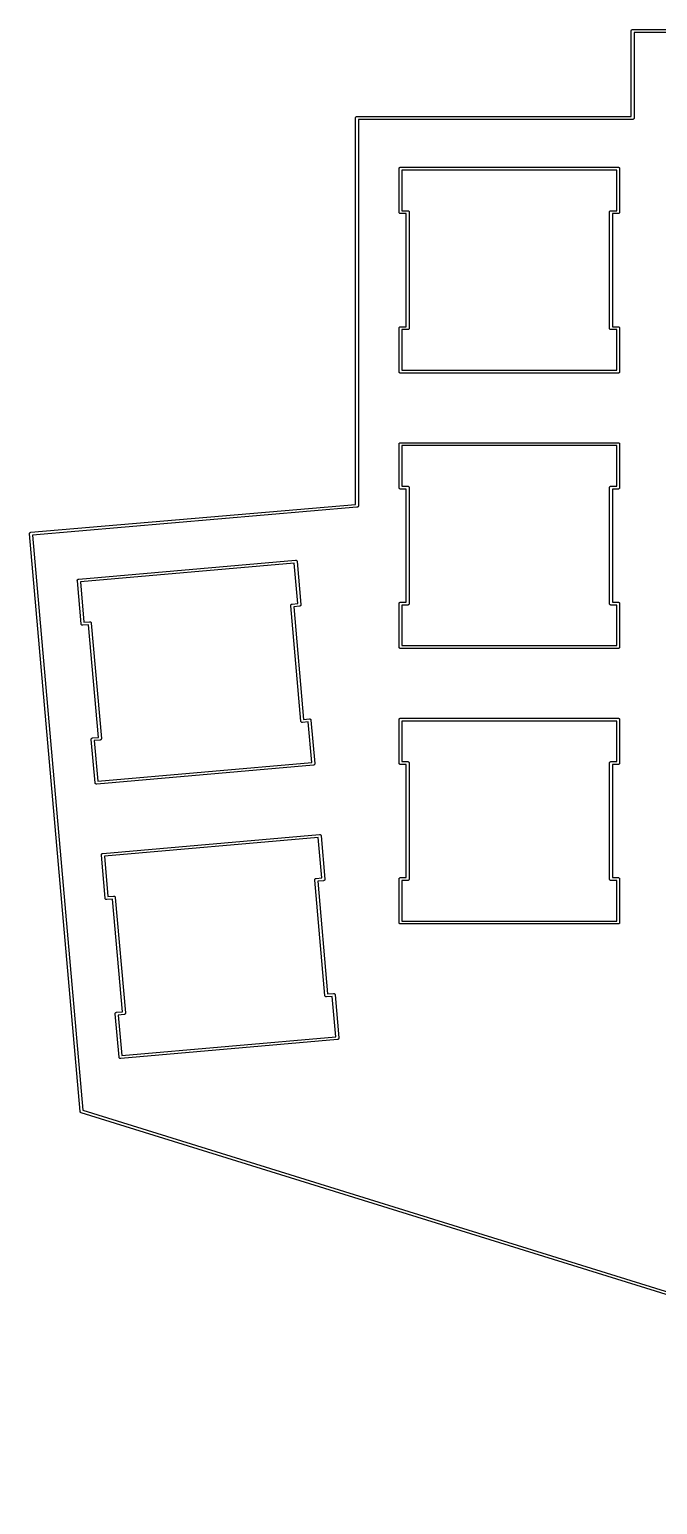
# Model space of a CAD drawing. Extents: x -0.52 to 4.17, y -1.94 to 2.49.
# Drawn here: x -0.517 to 1.187, y -1.515 to 2.49 of the extents above; entities that cross this region are included whole.
import ezdxf

# ---------------------------------------------------------------- set-up
doc = ezdxf.new("R2010")
doc.units = 0
doc.header["$MEASUREMENT"] = 0
doc.layers.add('BLACK', color=7, linetype='CONTINUOUS')

msp = doc.modelspace()

# ---------------------------------------------------------------- linework, layer by layer
at = {"layer": 'BLACK', "linetype": 'CONTINUOUS'}
for p, q in [((1.11542, 2.4863), (1.11549, 2.48707)), ((1.11544, 2.4861), (1.11542, 2.4863)), ((1.11544, 2.25401), (1.11544, 2.4861)), ((1.11549, 2.48707), (1.11572, 2.48781)), ((1.11572, 2.48781), (1.11608, 2.48849)), ((1.11608, 2.48849), (1.11658, 2.48909)), ((1.11658, 2.48909), (1.11718, 2.48959)), ((1.11718, 2.48959), (1.11786, 2.48995)), ((1.11786, 2.48995), (1.1186, 2.49018)), ((1.1186, 2.49018), (1.11918, 2.49023)), ((1.11918, 2.49023), (1.11937, 2.49025)), ((1.11937, 2.49025), (1.11957, 2.49023)), ((1.11957, 2.49023), (1.94595, 2.49023)), ((1.94221, 2.48236), (1.12331, 2.48236)), ((1.12331, 2.48236), (1.12331, 2.25027)), ((0.367386, 2.25008), (0.367462, 2.25085)), ((0.367405, 2.24988), (0.367386, 2.25008)), ((0.367405, 1.20046), (0.367405, 2.24988)), ((0.367462, 2.25085), (0.367687, 2.25159)), ((0.367687, 2.25159), (0.368052, 2.25227)), ((0.368052, 2.25227), (0.368544, 2.25287)), ((0.368544, 2.25287), (0.369144, 2.25337)), ((0.369144, 2.25337), (0.369828, 2.25373)), ((0.369828, 2.25373), (0.37057, 2.25396)), ((0.37057, 2.25396), (0.371149, 2.25401)), ((0.371149, 2.25401), (0.371342, 2.25403)), ((0.371342, 2.25403), (0.371535, 2.25401)), ((0.371535, 2.25401), (1.11544, 2.25401)), ((1.11918, 2.24614), (0.375279, 2.24614)), ((0.375279, 2.24614), (0.375279, 1.19721)), ((1.11937, 2.24612), (1.11918, 2.24614)), ((1.11957, 2.24614), (1.11937, 2.24612)), ((1.12014, 2.2462), (1.11957, 2.24614)), ((1.12089, 2.24642), (1.12014, 2.2462)), ((1.12157, 2.24679), (1.12089, 2.24642)), ((1.12217, 2.24728), (1.12157, 2.24679)), ((1.12266, 2.24788), (1.12217, 2.24728)), ((1.12303, 2.24856), (1.12266, 2.24788)), ((1.12325, 2.2493), (1.12303, 2.24856)), ((1.12333, 2.25008), (1.12325, 2.2493)), ((1.12331, 2.25027), (1.12333, 2.25008)), ((0.485496, 2.11228), (0.485572, 2.11305)), ((0.485515, 2.11209), (0.485496, 2.11228)), ((0.485515, 1.99436), (0.485515, 2.11209)), ((0.485572, 2.11305), (0.485797, 2.1138)), ((0.485797, 2.1138), (0.486162, 2.11448)), ((0.486162, 2.11448), (0.486654, 2.11508)), ((0.486654, 2.11508), (0.487254, 2.11557)), ((0.487254, 2.11557), (0.487938, 2.11594)), ((0.487938, 2.11594), (0.48868, 2.11616)), ((0.48868, 2.11616), (0.489259, 2.11622)), ((0.489259, 2.11622), (0.489452, 2.11624)), ((0.489452, 2.11624), (0.489645, 2.11622)), ((0.489645, 2.11622), (1.07981, 2.11622)), ((0.493389, 2.10834), (0.493389, 1.99811)), ((1.07607, 2.10834), (0.493389, 2.10834)), ((1.07607, 1.99811), (1.07607, 2.10834)), ((1.07981, 2.11622), (1.08, 2.11624)), ((1.08, 2.11624), (1.0802, 2.11622)), ((1.0802, 2.11622), (1.08077, 2.11616)), ((1.08077, 2.11616), (1.08152, 2.11594)), ((1.08152, 2.11594), (1.0822, 2.11557)), ((1.0822, 2.11557), (1.0828, 2.11508)), ((1.0828, 2.11508), (1.08329, 2.11448)), ((1.08329, 2.11448), (1.08366, 2.1138)), ((1.08366, 2.1138), (1.08388, 2.11305)), ((1.08388, 2.11305), (1.08396, 2.11228)), ((1.08396, 2.11228), (1.08394, 2.11209)), ((1.08394, 2.11209), (1.08394, 1.99436)), ((0.485496, 1.99417), (0.485515, 1.99436)), ((0.485572, 1.9934), (0.485496, 1.99417)), ((0.485797, 1.99266), (0.485572, 1.9934)), ((0.486162, 1.99197), (0.485797, 1.99266)), ((0.486654, 1.99137), (0.486162, 1.99197)), ((0.487254, 1.99088), (0.486654, 1.99137)), ((0.487938, 1.99052), (0.487254, 1.99088)), ((0.48868, 1.99029), (0.487938, 1.99052)), ((0.489259, 1.99023), (0.48868, 1.99029)), ((0.489452, 1.99022), (0.489259, 1.99023)), ((0.489645, 1.99023), (0.489452, 1.99022)), ((0.5052, 1.99023), (0.489645, 1.99023)), ((0.493389, 1.99811), (0.508944, 1.99811)), ((0.5052, 1.68315), (0.5052, 1.99023)), ((0.508944, 1.99811), (0.509137, 1.99813)), ((0.509137, 1.99813), (0.50933, 1.99811)), ((0.50933, 1.99811), (0.509909, 1.99805)), ((0.509909, 1.99805), (0.510651, 1.99783)), ((0.510651, 1.99783), (0.511335, 1.99746)), ((0.511335, 1.99746), (0.511934, 1.99697)), ((0.511934, 1.99697), (0.512426, 1.99637)), ((0.512426, 1.99637), (0.512792, 1.99569)), ((0.512792, 1.99569), (0.513017, 1.99494)), ((0.513017, 1.99494), (0.513093, 1.99417)), ((0.513093, 1.99417), (0.513074, 1.99398)), ((0.513074, 1.99398), (0.513074, 1.6794)), ((1.05636, 1.99417), (1.05644, 1.99494)), ((1.05638, 1.99398), (1.05636, 1.99417)), ((1.05638, 1.6794), (1.05638, 1.99398)), ((1.05644, 1.99494), (1.05666, 1.99569)), ((1.05666, 1.99569), (1.05703, 1.99637)), ((1.05703, 1.99637), (1.05752, 1.99697)), ((1.05752, 1.99697), (1.05812, 1.99746)), ((1.05812, 1.99746), (1.0588, 1.99783)), ((1.0588, 1.99783), (1.05955, 1.99805)), ((1.05955, 1.99805), (1.06012, 1.99811)), ((1.06012, 1.99811), (1.06032, 1.99813)), ((1.06032, 1.99813), (1.06051, 1.99811)), ((1.06051, 1.99811), (1.07607, 1.99811)), ((1.07981, 1.99023), (1.06425, 1.99023)), ((1.06425, 1.99023), (1.06425, 1.68315)), ((1.08, 1.99022), (1.07981, 1.99023)), ((1.0802, 1.99023), (1.08, 1.99022)), ((1.08077, 1.99029), (1.0802, 1.99023)), ((1.08152, 1.99052), (1.08077, 1.99029)), ((1.0822, 1.99088), (1.08152, 1.99052)), ((1.0828, 1.99137), (1.0822, 1.99088)), ((1.08329, 1.99197), (1.0828, 1.99137)), ((1.08366, 1.99266), (1.08329, 1.99197)), ((1.08388, 1.9934), (1.08366, 1.99266)), ((1.08396, 1.99417), (1.08388, 1.9934)), ((1.08394, 1.99436), (1.08396, 1.99417)), ((0.486654, 1.68201), (0.487254, 1.6825)), ((0.487254, 1.6825), (0.487938, 1.68287)), ((0.487938, 1.68287), (0.48868, 1.68309)), ((0.48868, 1.68309), (0.489259, 1.68315)), ((0.489259, 1.68315), (0.489452, 1.68317)), ((0.489452, 1.68317), (0.489645, 1.68315)), ((0.489645, 1.68315), (0.5052, 1.68315)), ((1.06425, 1.68315), (1.07981, 1.68315)), ((1.07981, 1.68315), (1.08, 1.68317)), ((1.08, 1.68317), (1.0802, 1.68315)), ((1.0802, 1.68315), (1.08077, 1.68309)), ((1.08077, 1.68309), (1.08152, 1.68287)), ((1.08152, 1.68287), (1.0822, 1.6825)), ((1.0822, 1.6825), (1.0828, 1.68201)), ((0.485496, 1.67921), (0.485572, 1.67998)), ((0.485515, 1.67902), (0.485496, 1.67921)), ((0.485515, 1.56129), (0.485515, 1.67902)), ((0.485572, 1.67998), (0.485797, 1.68072)), ((0.485797, 1.68072), (0.486162, 1.68141)), ((0.486162, 1.68141), (0.486654, 1.68201)), ((0.508944, 1.67527), (0.493389, 1.67527)), ((0.493389, 1.67527), (0.493389, 1.56504)), ((0.509137, 1.67525), (0.508944, 1.67527)), ((0.50933, 1.67527), (0.509137, 1.67525)), ((0.509909, 1.67533), (0.50933, 1.67527)), ((0.510651, 1.67556), (0.509909, 1.67533)), ((0.511335, 1.67592), (0.510651, 1.67556)), ((0.511934, 1.67641), (0.511335, 1.67592)), ((0.512426, 1.67701), (0.511934, 1.67641)), ((0.512792, 1.6777), (0.512426, 1.67701)), ((0.513017, 1.67844), (0.512792, 1.6777)), ((0.513093, 1.67921), (0.513017, 1.67844)), ((0.513074, 1.6794), (0.513093, 1.67921)), ((1.05636, 1.67921), (1.05638, 1.6794)), ((1.05644, 1.67844), (1.05636, 1.67921)), ((1.05666, 1.6777), (1.05644, 1.67844)), ((1.05703, 1.67701), (1.05666, 1.6777)), ((1.05752, 1.67641), (1.05703, 1.67701)), ((1.05812, 1.67592), (1.05752, 1.67641)), ((1.0588, 1.67556), (1.05812, 1.67592)), ((1.05955, 1.67533), (1.0588, 1.67556)), ((1.06032, 1.67525), (1.05955, 1.67533)), ((1.06051, 1.67527), (1.06032, 1.67525)), ((1.07607, 1.67527), (1.06051, 1.67527)), ((1.07607, 1.56504), (1.07607, 1.67527)), ((1.0828, 1.68201), (1.08329, 1.68141)), ((1.08329, 1.68141), (1.08366, 1.68072)), ((1.08366, 1.68072), (1.08388, 1.67998)), ((1.08388, 1.67998), (1.08396, 1.67921)), ((1.08396, 1.67921), (1.08394, 1.67902)), ((1.08394, 1.67902), (1.08394, 1.56129)), ((0.493389, 1.56504), (1.07607, 1.56504)), ((0.485496, 1.5611), (0.485515, 1.56129)), ((0.485572, 1.56033), (0.485496, 1.5611)), ((0.485797, 1.55959), (0.485572, 1.56033)), ((0.486162, 1.5589), (0.485797, 1.55959)), ((0.486654, 1.5583), (0.486162, 1.5589)), ((0.487254, 1.55781), (0.486654, 1.5583)), ((0.487938, 1.55745), (0.487254, 1.55781)), ((0.48868, 1.55722), (0.487938, 1.55745)), ((0.489259, 1.55716), (0.48868, 1.55722)), ((0.489452, 1.55714), (0.489259, 1.55716)), ((0.489645, 1.55716), (0.489452, 1.55714)), ((1.07981, 1.55716), (0.489645, 1.55716)), ((1.08, 1.55714), (1.07981, 1.55716)), ((1.0802, 1.55716), (1.08, 1.55714)), ((1.08077, 1.55722), (1.0802, 1.55716)), ((1.08152, 1.55745), (1.08077, 1.55722)), ((1.0822, 1.55781), (1.08152, 1.55745)), ((1.0828, 1.5583), (1.0822, 1.55781)), ((1.08329, 1.5589), (1.0828, 1.5583)), ((1.08366, 1.55959), (1.08329, 1.5589)), ((1.08388, 1.56033), (1.08366, 1.55959)), ((1.08396, 1.5611), (1.08388, 1.56033)), ((1.08394, 1.56129), (1.08396, 1.5611)), ((0.485496, 1.36425), (0.485572, 1.36502)), ((0.485515, 1.36406), (0.485496, 1.36425)), ((0.485515, 1.24633), (0.485515, 1.36406)), ((0.485572, 1.36502), (0.485797, 1.36576)), ((0.485797, 1.36576), (0.486162, 1.36645)), ((0.486162, 1.36645), (0.486654, 1.36705)), ((0.486654, 1.36705), (0.487254, 1.36754)), ((0.487254, 1.36754), (0.487938, 1.3679)), ((0.487938, 1.3679), (0.48868, 1.36813)), ((0.48868, 1.36813), (0.489259, 1.36819)), ((0.489259, 1.36819), (0.489452, 1.36821)), ((0.489452, 1.36821), (0.489645, 1.36819)), ((0.489645, 1.36819), (1.07981, 1.36819)), ((1.07981, 1.36819), (1.08, 1.36821)), ((1.08, 1.36821), (1.0802, 1.36819)), ((1.0802, 1.36819), (1.08077, 1.36813)), ((1.08077, 1.36813), (1.08152, 1.3679)), ((1.08152, 1.3679), (1.0822, 1.36754)), ((1.0822, 1.36754), (1.0828, 1.36705)), ((1.0828, 1.36705), (1.08329, 1.36645)), ((1.08329, 1.36645), (1.08366, 1.36576)), ((1.08366, 1.36576), (1.08388, 1.36502)), ((1.08388, 1.36502), (1.08396, 1.36425)), ((1.08396, 1.36425), (1.08394, 1.36406)), ((1.08394, 1.36406), (1.08394, 1.24633)), ((0.493389, 1.36031), (0.493389, 1.25008)), ((1.07607, 1.36031), (0.493389, 1.36031)), ((1.07607, 1.25008), (1.07607, 1.36031)), ((0.485496, 1.24614), (0.485515, 1.24633)), ((0.485572, 1.24537), (0.485496, 1.24614)), ((0.485797, 1.24463), (0.485572, 1.24537)), ((0.486162, 1.24394), (0.485797, 1.24463)), ((0.486654, 1.24334), (0.486162, 1.24394)), ((0.487254, 1.24285), (0.486654, 1.24334)), ((0.487938, 1.24248), (0.487254, 1.24285)), ((0.48868, 1.24226), (0.487938, 1.24248)), ((0.489259, 1.2422), (0.48868, 1.24226)), ((0.489452, 1.24218), (0.489259, 1.2422)), ((0.489645, 1.2422), (0.489452, 1.24218)), ((0.5052, 1.2422), (0.489645, 1.2422)), ((0.493389, 1.25008), (0.508944, 1.25008)), ((0.5052, 0.935116), (0.5052, 1.2422)), ((0.508944, 1.25008), (0.509137, 1.2501)), ((0.509137, 1.2501), (0.50933, 1.25008)), ((0.50933, 1.25008), (0.509909, 1.25002)), ((0.509909, 1.25002), (0.510651, 1.24979)), ((0.510651, 1.24979), (0.511335, 1.24943)), ((0.511335, 1.24943), (0.511934, 1.24894)), ((0.511934, 1.24894), (0.512426, 1.24834)), ((0.512426, 1.24834), (0.512792, 1.24765)), ((0.512792, 1.24765), (0.513017, 1.24691)), ((0.513017, 1.24691), (0.513093, 1.24614)), ((0.513093, 1.24614), (0.513074, 1.24595)), ((0.513074, 1.24595), (0.513074, 0.931372)), ((1.05636, 1.24614), (1.05644, 1.24691)), ((1.05638, 1.24595), (1.05636, 1.24614)), ((1.05638, 0.931372), (1.05638, 1.24595)), ((1.05644, 1.24691), (1.05666, 1.24765)), ((1.05666, 1.24765), (1.05703, 1.24834)), ((1.05703, 1.24834), (1.05752, 1.24894)), ((1.05752, 1.24894), (1.05812, 1.24943)), ((1.05812, 1.24943), (1.0588, 1.24979)), ((1.0588, 1.24979), (1.05955, 1.25002)), ((1.05955, 1.25002), (1.06012, 1.25008)), ((1.06012, 1.25008), (1.06032, 1.2501)), ((1.06032, 1.2501), (1.06051, 1.25008)), ((1.06051, 1.25008), (1.07607, 1.25008)), ((1.07981, 1.2422), (1.06425, 1.2422)), ((1.06425, 1.2422), (1.06425, 0.935116)), ((1.08, 1.24218), (1.07981, 1.2422)), ((1.0802, 1.2422), (1.08, 1.24218)), ((1.08077, 1.24226), (1.0802, 1.2422)), ((1.08152, 1.24248), (1.08077, 1.24226)), ((1.0822, 1.24285), (1.08152, 1.24248)), ((1.0828, 1.24334), (1.0822, 1.24285)), ((1.08329, 1.24394), (1.0828, 1.24334)), ((1.08366, 1.24463), (1.08329, 1.24394)), ((1.08388, 1.24537), (1.08366, 1.24463)), ((1.08396, 1.24614), (1.08388, 1.24537)), ((1.08394, 1.24633), (1.08396, 1.24614)), ((-0.513184, 1.12491), (0.367405, 1.20046)), ((0.371317, 1.1929), (-0.508771, 1.11738)), ((0.371342, 1.19289), (0.371317, 1.1929)), ((0.371699, 1.19293), (0.371342, 1.19289)), ((0.37187, 1.19294), (0.371699, 1.19293)), ((0.371895, 1.19295), (0.37187, 1.19294)), ((0.372113, 1.19297), (0.371895, 1.19295)), ((0.372275, 1.19302), (0.372113, 1.19297)), ((0.372442, 1.19305), (0.372275, 1.19302)), ((0.372646, 1.19313), (0.372442, 1.19305)), ((0.372855, 1.1932), (0.372646, 1.19313)), ((0.373005, 1.19328), (0.372855, 1.1932)), ((0.373162, 1.19334), (0.373005, 1.19328)), ((0.373346, 1.19346), (0.373162, 1.19334)), ((0.373539, 1.19356), (0.373346, 1.19346)), ((0.37367, 1.19367), (0.373539, 1.19356)), ((0.373813, 1.19376), (0.37367, 1.19367)), ((0.37397, 1.19391), (0.373813, 1.19376)), ((0.374139, 1.19405), (0.37397, 1.19391)), ((0.374246, 1.19418), (0.374139, 1.19405)), ((0.374368, 1.1943), (0.374246, 1.19418)), ((0.374492, 1.19448), (0.374368, 1.1943)), ((0.374631, 1.19465), (0.374492, 1.19448)), ((0.374711, 1.1948), (0.374631, 1.19465)), ((0.374807, 1.19494), (0.374711, 1.1948)), ((0.374893, 1.19514), (0.374807, 1.19494)), ((0.374996, 1.19534), (0.374893, 1.19514)), ((0.375046, 1.1955), (0.374996, 1.19534)), ((0.375112, 1.19565), (0.375046, 1.1955)), ((0.375158, 1.19587), (0.375112, 1.19565)), ((0.375222, 1.19608), (0.375158, 1.19587)), ((0.375238, 1.19625), (0.375222, 1.19608)), ((0.375273, 1.19641), (0.375238, 1.19625)), ((0.375276, 1.19663), (0.375273, 1.19641)), ((0.375279, 1.19666), (0.375276, 1.19663)), ((0.375279, 1.19721), (0.375283, 1.19719)), ((0.375283, 1.19719), (0.375279, 1.19683)), ((0.375279, 1.19683), (0.375279, 1.19666)), ((-0.516969, 1.12141), (-0.516888, 1.12179)), ((-0.516888, 1.12179), (-0.51681, 1.12216)), ((-0.51681, 1.12216), (-0.516809, 1.12216)), ((-0.516809, 1.12216), (-0.516808, 1.12216)), ((-0.516808, 1.12216), (-0.516655, 1.12252)), ((-0.516655, 1.12252), (-0.516505, 1.12287)), ((-0.516505, 1.12287), (-0.516503, 1.12287)), ((-0.516503, 1.12287), (-0.516502, 1.12288)), ((-0.516502, 1.12288), (-0.516289, 1.12319)), ((-0.516289, 1.12319), (-0.516067, 1.12351)), ((-0.516067, 1.12351), (-0.516065, 1.12351)), ((-0.516065, 1.12351), (-0.516063, 1.12352)), ((-0.516063, 1.12352), (-0.515797, 1.12378)), ((-0.515797, 1.12378), (-0.515513, 1.12405)), ((-0.515513, 1.12405), (-0.51551, 1.12406)), ((-0.51551, 1.12406), (-0.515508, 1.12406)), ((-0.515508, 1.12406), (-0.515189, 1.12427)), ((-0.515189, 1.12427), (-0.514864, 1.12448)), ((-0.514864, 1.12448), (-0.51486, 1.12448)), ((-0.51486, 1.12448), (-0.514858, 1.12448)), ((-0.514858, 1.12448), (-0.514502, 1.12462)), ((-0.514502, 1.12462), (-0.514144, 1.12477)), ((-0.514144, 1.12477), (-0.514141, 1.12477)), ((-0.514141, 1.12477), (-0.514138, 1.12477)), ((-0.514138, 1.12477), (-0.513762, 1.12484)), ((-0.513762, 1.12484), (-0.513382, 1.12491)), ((-0.513382, 1.12491), (-0.513184, 1.12491)), ((-0.516978, 1.12063), (-0.516973, 1.12103)), ((-0.516942, 1.12044), (-0.516978, 1.12063)), ((-0.516973, 1.12103), (-0.516969, 1.1214)), ((-0.516969, 1.1214), (-0.516969, 1.12141)), ((-0.516969, 1.1214), (-0.516969, 1.1214)), ((-0.379722, -0.448001), (-0.516942, 1.12044)), ((-0.508771, 1.11738), (-0.372092, -0.444867)), ((-0.383517, 0.997931), (0.204402, 1.04937)), ((0.204402, 1.04937), (0.204593, 1.0494)), ((0.204593, 1.0494), (0.205368, 1.04939)), ((0.205368, 1.04939), (0.206127, 1.04923)), ((0.206127, 1.04923), (0.20684, 1.04893)), ((0.20684, 1.04893), (0.20748, 1.04849)), ((0.20748, 1.04849), (0.208023, 1.04794)), ((0.208023, 1.04794), (0.208446, 1.04729)), ((0.208446, 1.04729), (0.208735, 1.04657)), ((0.208735, 1.04657), (0.208878, 1.04581)), ((0.208878, 1.04581), (0.208876, 1.04561)), ((0.208876, 1.04561), (0.219137, 0.928336)), ((0.201359, 1.0412), (-0.379101, 0.990413)), ((0.210966, 0.93138), (0.201359, 1.0412)), ((-0.387307, 0.993647), (-0.387299, 0.994423)), ((-0.387272, 0.993456), (-0.387307, 0.993647)), ((-0.387299, 0.994423), (-0.387139, 0.995181)), ((-0.377011, 0.87618), (-0.387272, 0.993456)), ((-0.387139, 0.995181), (-0.386835, 0.995895)), ((-0.386835, 0.995895), (-0.386397, 0.996535)), ((-0.386397, 0.996535), (-0.385843, 0.997077)), ((-0.385843, 0.997077), (-0.385193, 0.997501)), ((-0.385193, 0.997501), (-0.384473, 0.99779)), ((-0.384473, 0.99779), (-0.383902, 0.997897)), ((-0.383902, 0.997897), (-0.383711, 0.997933)), ((-0.383902, 0.997897), (-0.383902, 0.997897)), ((-0.383711, 0.997933), (-0.383517, 0.997931)), ((-0.379101, 0.990413), (-0.369494, 0.880596)), ((0.19168, 0.925741), (0.191689, 0.926516)), ((0.191716, 0.92555), (0.19168, 0.925741)), ((0.191689, 0.926516), (0.191848, 0.927275)), ((0.219133, 0.612172), (0.191716, 0.92555)), ((0.191848, 0.927275), (0.192153, 0.927988)), ((0.192153, 0.927988), (0.192591, 0.928628)), ((0.192591, 0.928628), (0.193145, 0.929171)), ((0.193145, 0.929171), (0.193795, 0.929594)), ((0.193795, 0.929594), (0.194514, 0.929883)), ((0.194514, 0.929883), (0.195086, 0.929991)), ((0.195086, 0.929991), (0.195276, 0.930026)), ((0.195086, 0.929991), (0.195086, 0.929991)), ((0.195276, 0.930026), (0.19547, 0.930024)), ((0.19547, 0.930024), (0.210966, 0.93138)), ((0.215382, 0.923862), (0.199886, 0.922506)), ((0.199886, 0.922506), (0.226651, 0.616588)), ((0.215576, 0.92386), (0.215382, 0.923862)), ((0.215767, 0.923896), (0.215576, 0.92386)), ((0.216338, 0.924003), (0.215767, 0.923896)), ((0.215767, 0.923896), (0.215767, 0.923896)), ((0.217058, 0.924292), (0.216338, 0.924003)), ((0.217708, 0.924716), (0.217058, 0.924292)), ((0.217976, 0.924978), (0.217708, 0.924716)), ((0.218262, 0.925258), (0.217976, 0.924978)), ((0.2187, 0.925898), (0.218262, 0.925258)), ((0.218715, 0.925935), (0.2187, 0.925898)), ((0.219004, 0.926611), (0.218715, 0.925935)), ((0.219164, 0.92737), (0.219004, 0.926611)), ((0.219137, 0.928336), (0.219172, 0.928146)), ((0.219172, 0.928146), (0.219164, 0.92737)), ((0.485496, 0.931179), (0.485572, 0.931951)), ((0.485515, 0.930986), (0.485496, 0.931179)), ((0.485515, 0.813262), (0.485515, 0.930986)), ((0.485572, 0.931951), (0.485797, 0.932693)), ((0.485797, 0.932693), (0.486162, 0.933377)), ((0.486162, 0.933377), (0.486654, 0.933976)), ((0.486654, 0.933976), (0.487254, 0.934468)), ((0.487254, 0.934468), (0.487938, 0.934834)), ((0.487938, 0.934834), (0.48868, 0.935059)), ((0.48868, 0.935059), (0.489259, 0.935116)), ((0.489259, 0.935116), (0.489452, 0.935135)), ((0.489452, 0.935135), (0.489645, 0.935116)), ((0.489645, 0.935116), (0.5052, 0.935116)), ((0.508944, 0.927242), (0.493389, 0.927242)), ((0.493389, 0.927242), (0.493389, 0.817006)), ((0.509137, 0.927223), (0.508944, 0.927242)), ((0.50933, 0.927242), (0.509137, 0.927223)), ((0.509909, 0.927299), (0.50933, 0.927242)), ((0.510651, 0.927524), (0.509909, 0.927299)), ((0.511335, 0.92789), (0.510651, 0.927524)), ((0.511934, 0.928382), (0.511335, 0.92789)), ((0.512426, 0.928981), (0.511934, 0.928382)), ((0.512792, 0.929665), (0.512426, 0.928981)), ((0.513017, 0.930407), (0.512792, 0.929665)), ((0.513093, 0.931179), (0.513017, 0.930407)), ((0.513074, 0.931372), (0.513093, 0.931179)), ((1.05636, 0.931179), (1.05638, 0.931372)), ((1.05644, 0.930407), (1.05636, 0.931179)), ((1.05666, 0.929665), (1.05644, 0.930407)), ((1.05703, 0.928981), (1.05666, 0.929665)), ((1.05709, 0.928908), (1.05703, 0.928981)), ((1.05752, 0.928382), (1.05709, 0.928908)), ((1.05812, 0.92789), (1.05752, 0.928382)), ((1.0588, 0.927524), (1.05812, 0.92789)), ((1.05955, 0.927299), (1.0588, 0.927524)), ((1.06032, 0.927223), (1.05955, 0.927299)), ((1.06051, 0.927242), (1.06032, 0.927223)), ((1.07607, 0.927242), (1.06051, 0.927242)), ((1.06425, 0.935116), (1.07981, 0.935116)), ((1.07607, 0.817006), (1.07607, 0.927242)), ((1.07981, 0.935116), (1.08, 0.935135)), ((1.08, 0.935135), (1.0802, 0.935116)), ((1.0802, 0.935116), (1.08077, 0.935059)), ((1.08077, 0.935059), (1.08152, 0.934834)), ((1.08152, 0.934834), (1.0822, 0.934468)), ((1.0822, 0.934468), (1.0828, 0.933976)), ((1.0828, 0.933976), (1.08329, 0.933377)), ((1.08329, 0.933377), (1.08366, 0.932693)), ((1.08366, 0.932693), (1.08388, 0.931951)), ((1.08388, 0.931951), (1.08396, 0.931179)), ((1.08396, 0.931179), (1.08394, 0.930986)), ((1.08394, 0.930986), (1.08394, 0.813262)), ((-0.369494, 0.880596), (-0.353998, 0.881952)), ((-0.353998, 0.881952), (-0.353807, 0.881988)), ((-0.353807, 0.881988), (-0.353032, 0.881979)), ((-0.353032, 0.881979), (-0.352273, 0.88182)), ((-0.352273, 0.88182), (-0.35156, 0.881515)), ((-0.35156, 0.881515), (-0.35092, 0.881077)), ((-0.377013, 0.875986), (-0.377011, 0.87618)), ((-0.376978, 0.875796), (-0.377013, 0.875986)), ((-0.376871, 0.875224), (-0.376978, 0.875796)), ((-0.376978, 0.875796), (-0.376978, 0.875796)), ((-0.376582, 0.874504), (-0.376871, 0.875224)), ((-0.376158, 0.873855), (-0.376582, 0.874504)), ((-0.375615, 0.873301), (-0.376158, 0.873855)), ((-0.374975, 0.872863), (-0.375615, 0.873301)), ((-0.374262, 0.872558), (-0.374975, 0.872863)), ((-0.373503, 0.872399), (-0.374262, 0.872558)), ((-0.372728, 0.87239), (-0.373503, 0.872399)), ((-0.372537, 0.872426), (-0.372728, 0.87239)), ((-0.357041, 0.873782), (-0.372537, 0.872426)), ((-0.330277, 0.567864), (-0.357041, 0.873782)), ((-0.35092, 0.881077), (-0.350377, 0.880523)), ((-0.350377, 0.880523), (-0.349953, 0.879873)), ((-0.349953, 0.879873), (-0.349664, 0.879154)), ((-0.349664, 0.879154), (-0.349521, 0.878391)), ((-0.349521, 0.878391), (-0.349524, 0.878197)), ((-0.349524, 0.878197), (-0.322107, 0.56482)), ((0.485496, 0.813069), (0.485515, 0.813262)), ((0.485572, 0.812297), (0.485496, 0.813069)), ((0.485797, 0.811555), (0.485572, 0.812297)), ((0.486162, 0.810871), (0.485797, 0.811555)), ((0.486654, 0.810271), (0.486162, 0.810871)), ((0.487254, 0.809779), (0.486654, 0.810271)), ((0.487938, 0.809414), (0.487254, 0.809779)), ((0.48868, 0.809189), (0.487938, 0.809414)), ((0.489259, 0.809132), (0.48868, 0.809189)), ((0.489452, 0.809113), (0.489259, 0.809132)), ((0.489645, 0.809132), (0.489452, 0.809113)), ((1.07981, 0.809132), (0.489645, 0.809132)), ((0.493389, 0.817006), (1.07607, 0.817006)), ((1.08, 0.809113), (1.07981, 0.809132)), ((1.0802, 0.809132), (1.08, 0.809113)), ((1.08077, 0.809189), (1.0802, 0.809132)), ((1.08152, 0.809414), (1.08077, 0.809189)), ((1.0822, 0.809779), (1.08152, 0.809414)), ((1.0828, 0.810271), (1.0822, 0.809779)), ((1.08329, 0.810871), (1.0828, 0.810271)), ((1.08366, 0.811555), (1.08329, 0.810871)), ((1.08388, 0.812297), (1.08366, 0.811555)), ((1.08396, 0.813069), (1.08388, 0.812297)), ((1.08394, 0.813262), (1.08396, 0.813069)), ((0.219131, 0.611978), (0.219133, 0.612172)), ((0.219167, 0.611788), (0.219131, 0.611978)), ((0.219274, 0.611216), (0.219167, 0.611788)), ((0.219167, 0.611788), (0.219167, 0.611788)), ((0.219563, 0.610497), (0.219274, 0.611216)), ((0.219987, 0.609847), (0.219563, 0.610497)), ((0.220529, 0.609293), (0.219987, 0.609847)), ((0.219987, 0.609847), (0.219987, 0.609847)), ((0.220731, 0.609154), (0.220529, 0.609293)), ((0.221169, 0.608855), (0.220731, 0.609154)), ((0.221474, 0.608725), (0.221169, 0.608855)), ((0.221882, 0.60855), (0.221474, 0.608725)), ((0.222482, 0.608424), (0.221882, 0.60855)), ((0.222641, 0.608391), (0.222482, 0.608424)), ((0.223417, 0.608382), (0.222641, 0.608391)), ((0.223607, 0.608418), (0.223417, 0.608382)), ((0.239103, 0.609774), (0.223607, 0.608418)), ((0.226651, 0.616588), (0.242147, 0.617944)), ((0.248711, 0.499957), (0.239103, 0.609774)), ((0.242147, 0.617944), (0.242337, 0.61798)), ((0.242337, 0.61798), (0.243113, 0.617971)), ((0.243113, 0.617971), (0.243872, 0.617812)), ((0.243872, 0.617812), (0.244585, 0.617507)), ((0.244585, 0.617507), (0.245225, 0.617069)), ((0.245225, 0.617069), (0.245767, 0.616515)), ((0.245767, 0.616515), (0.246191, 0.615866)), ((0.246191, 0.615866), (0.24648, 0.615146)), ((0.24648, 0.615146), (0.246623, 0.614384)), ((0.246623, 0.614384), (0.246621, 0.61419)), ((0.246621, 0.61419), (0.256881, 0.496914)), ((0.485496, 0.616218), (0.485572, 0.61699)), ((0.485515, 0.616025), (0.485496, 0.616218)), ((0.485515, 0.498302), (0.485515, 0.616025)), ((0.485572, 0.61699), (0.485797, 0.617732)), ((0.485797, 0.617732), (0.486162, 0.618416)), ((0.486162, 0.618416), (0.486654, 0.619016)), ((0.486654, 0.619016), (0.487254, 0.619508)), ((0.487254, 0.619508), (0.487938, 0.619873)), ((0.487938, 0.619873), (0.48868, 0.620098)), ((0.48868, 0.620098), (0.489259, 0.620155)), ((0.489259, 0.620155), (0.489452, 0.620174)), ((0.489452, 0.620174), (0.489645, 0.620155)), ((0.489645, 0.620155), (1.07981, 0.620155)), ((0.493389, 0.612281), (0.493389, 0.502045)), ((1.07607, 0.612281), (0.493389, 0.612281)), ((1.07607, 0.502045), (1.07607, 0.612281)), ((1.07981, 0.620155), (1.08, 0.620174)), ((1.08, 0.620174), (1.0802, 0.620155)), ((1.0802, 0.620155), (1.08077, 0.620098)), ((1.08077, 0.620098), (1.08152, 0.619873)), ((1.08152, 0.619873), (1.0822, 0.619508)), ((1.0822, 0.619508), (1.0828, 0.619016)), ((1.0828, 0.619016), (1.08329, 0.618416)), ((1.08329, 0.618416), (1.08366, 0.617732)), ((1.08366, 0.617732), (1.08388, 0.61699)), ((1.08388, 0.61699), (1.08396, 0.616218)), ((1.08396, 0.616218), (1.08394, 0.616025)), ((1.08394, 0.616025), (1.08394, 0.498301)), ((-0.349563, 0.562224), (-0.349554, 0.563)), ((-0.349527, 0.562034), (-0.349563, 0.562224)), ((-0.349554, 0.563), (-0.349395, 0.563759)), ((-0.339267, 0.444757), (-0.349527, 0.562034)), ((-0.349395, 0.563759), (-0.34909, 0.564472)), ((-0.34909, 0.564472), (-0.348652, 0.565112)), ((-0.348652, 0.565112), (-0.348098, 0.565654)), ((-0.348098, 0.565654), (-0.347449, 0.566078)), ((-0.347449, 0.566078), (-0.346729, 0.566367)), ((-0.346729, 0.566367), (-0.346157, 0.566474)), ((-0.346157, 0.566474), (-0.345967, 0.56651)), ((-0.346157, 0.566474), (-0.346157, 0.566474)), ((-0.345967, 0.56651), (-0.345773, 0.566508)), ((-0.345773, 0.566508), (-0.330277, 0.567864)), ((-0.323536, 0.561199), (-0.324185, 0.560776)), ((-0.322981, 0.561742), (-0.323536, 0.561199)), ((-0.322543, 0.562382), (-0.322981, 0.561742)), ((-0.322239, 0.563095), (-0.322543, 0.562382)), ((-0.322079, 0.563854), (-0.322239, 0.563095)), ((-0.322107, 0.56482), (-0.322071, 0.564629)), ((-0.322071, 0.564629), (-0.322079, 0.563854)), ((-0.325861, 0.560346), (-0.341357, 0.55899)), ((-0.341357, 0.55899), (-0.331749, 0.449173)), ((-0.325667, 0.560344), (-0.325861, 0.560346)), ((-0.325477, 0.560379), (-0.325667, 0.560344)), ((-0.325476, 0.560379), (-0.325477, 0.560379)), ((-0.324905, 0.560487), (-0.325476, 0.560379)), ((-0.324185, 0.560776), (-0.324905, 0.560487)), ((0.253127, 0.492439), (-0.334792, 0.441003)), ((-0.331749, 0.449173), (0.248711, 0.499957)), ((0.253321, 0.492437), (0.253127, 0.492439)), ((0.253511, 0.492473), (0.253321, 0.492437)), ((0.254083, 0.49258), (0.253511, 0.492473)), ((0.253511, 0.492473), (0.253511, 0.492473)), ((0.254803, 0.492869), (0.254083, 0.49258)), ((0.255452, 0.493293), (0.254803, 0.492869)), ((0.256006, 0.493835), (0.255452, 0.493293)), ((0.256444, 0.494475), (0.256006, 0.493835)), ((0.256749, 0.495189), (0.256444, 0.494475)), ((0.256909, 0.495947), (0.256749, 0.495189)), ((0.256881, 0.496914), (0.256917, 0.496723)), ((0.256917, 0.496723), (0.256909, 0.495947)), ((0.485496, 0.498108), (0.485515, 0.498302)), ((0.485572, 0.497336), (0.485496, 0.498108)), ((0.485797, 0.496594), (0.485572, 0.497336)), ((0.486162, 0.49591), (0.485797, 0.496594)), ((0.486654, 0.495311), (0.486162, 0.49591)), ((0.487254, 0.494819), (0.486654, 0.495311)), ((0.487938, 0.494453), (0.487254, 0.494819)), ((0.48868, 0.494228), (0.487938, 0.494453)), ((0.489259, 0.494171), (0.48868, 0.494228)), ((0.489452, 0.494152), (0.489259, 0.494171)), ((0.489645, 0.494171), (0.489452, 0.494152)), ((0.5052, 0.494171), (0.489645, 0.494171)), ((0.493389, 0.502045), (0.508944, 0.502045)), ((0.5052, 0.187085), (0.5052, 0.494171)), ((0.508944, 0.502045), (0.509137, 0.502064)), ((0.509137, 0.502064), (0.50933, 0.502045)), ((0.50933, 0.502045), (0.509909, 0.501988)), ((0.509909, 0.501988), (0.510651, 0.501763)), ((0.510651, 0.501763), (0.511335, 0.501398)), ((0.511335, 0.501398), (0.511934, 0.500906)), ((0.511934, 0.500906), (0.512426, 0.500306)), ((0.512426, 0.500306), (0.512792, 0.499622)), ((0.512792, 0.499622), (0.513017, 0.49888)), ((0.513017, 0.49888), (0.513093, 0.498108)), ((0.513093, 0.498108), (0.513074, 0.497915)), ((0.513074, 0.497915), (0.513074, 0.183341)), ((1.05636, 0.498108), (1.05644, 0.49888)), ((1.05638, 0.497915), (1.05636, 0.498108)), ((1.05638, 0.183341), (1.05638, 0.497915)), ((1.05644, 0.49888), (1.05666, 0.499622)), ((1.05666, 0.499622), (1.05703, 0.500306)), ((1.05703, 0.500306), (1.05752, 0.500906)), ((1.05752, 0.500906), (1.05812, 0.501398)), ((1.05812, 0.501398), (1.0588, 0.501763)), ((1.0588, 0.501763), (1.05955, 0.501988)), ((1.05955, 0.501988), (1.06012, 0.502045)), ((1.06012, 0.502045), (1.06032, 0.502064)), ((1.06032, 0.502064), (1.06051, 0.502045)), ((1.06051, 0.502045), (1.07607, 0.502045)), ((1.07981, 0.494171), (1.06425, 0.494171)), ((1.06425, 0.494171), (1.06425, 0.187085)), ((1.08, 0.494152), (1.07981, 0.494171)), ((1.0802, 0.494171), (1.08, 0.494152)), ((1.08077, 0.494228), (1.0802, 0.494171)), ((1.08152, 0.494453), (1.08077, 0.494228)), ((1.0822, 0.494819), (1.08152, 0.494453)), ((1.0828, 0.495311), (1.0822, 0.494819)), ((1.08329, 0.49591), (1.0828, 0.495311)), ((1.08366, 0.496594), (1.08329, 0.49591)), ((1.08388, 0.497336), (1.08366, 0.496594)), ((1.08396, 0.498108), (1.08388, 0.497336)), ((1.08394, 0.498301), (1.08396, 0.498108)), ((-0.339269, 0.444563), (-0.339267, 0.444757)), ((-0.339233, 0.444373), (-0.339269, 0.444563)), ((-0.339126, 0.443801), (-0.339233, 0.444373)), ((-0.339233, 0.444373), (-0.339233, 0.444373)), ((-0.338837, 0.443082), (-0.339126, 0.443801)), ((-0.338413, 0.442432), (-0.338837, 0.443082)), ((-0.337871, 0.441878), (-0.338413, 0.442432)), ((-0.337231, 0.44144), (-0.337871, 0.441878)), ((-0.336518, 0.441135), (-0.337231, 0.44144)), ((-0.335759, 0.440976), (-0.336518, 0.441135)), ((-0.334983, 0.440967), (-0.335759, 0.440976)), ((-0.334792, 0.441003), (-0.334983, 0.440967)), ((-0.318322, 0.252746), (0.269597, 0.304182)), ((0.266554, 0.296012), (-0.313906, 0.245228)), ((0.276161, 0.186195), (0.266554, 0.296012)), ((0.269597, 0.304182), (0.269788, 0.304218)), ((0.269788, 0.304218), (0.270563, 0.304209)), ((0.270563, 0.304209), (0.271322, 0.30405)), ((0.271322, 0.30405), (0.272035, 0.303745)), ((0.272035, 0.303745), (0.272676, 0.303307)), ((0.272676, 0.303307), (0.273218, 0.302753)), ((0.273218, 0.302753), (0.273642, 0.302103)), ((0.273642, 0.302103), (0.273931, 0.301384)), ((0.273931, 0.301384), (0.274074, 0.300622)), ((0.274074, 0.300622), (0.274072, 0.300427)), ((0.274072, 0.300427), (0.284332, 0.183152)), ((-0.322112, 0.248462), (-0.322104, 0.249238)), ((-0.322076, 0.248271), (-0.322112, 0.248462)), ((-0.322104, 0.249238), (-0.321944, 0.249996)), ((-0.311816, 0.130995), (-0.322076, 0.248271)), ((-0.321944, 0.249996), (-0.32164, 0.25071)), ((-0.32164, 0.25071), (-0.321202, 0.25135)), ((-0.321202, 0.25135), (-0.320647, 0.251892)), ((-0.320647, 0.251892), (-0.319998, 0.252316)), ((-0.319998, 0.252316), (-0.319278, 0.252605)), ((-0.319278, 0.252605), (-0.318707, 0.252712)), ((-0.318707, 0.252712), (-0.318706, 0.252712)), ((-0.318706, 0.252712), (-0.318516, 0.252748)), ((-0.318516, 0.252748), (-0.318322, 0.252746)), ((-0.313906, 0.245228), (-0.304298, 0.135411)), ((0.256876, 0.180556), (0.256884, 0.181331)), ((0.256911, 0.180365), (0.256876, 0.180556)), ((0.256884, 0.181331), (0.257044, 0.18209)), ((0.284328, -0.133013), (0.256911, 0.180365)), ((0.257044, 0.18209), (0.257348, 0.182803)), ((0.257348, 0.182803), (0.257786, 0.183443)), ((0.257786, 0.183443), (0.25834, 0.183986)), ((0.25834, 0.183986), (0.25899, 0.184409)), ((0.25899, 0.184409), (0.25971, 0.184698)), ((0.25971, 0.184698), (0.260281, 0.184806)), ((0.260281, 0.184806), (0.260472, 0.184841)), ((0.260281, 0.184806), (0.260281, 0.184806)), ((0.260472, 0.184841), (0.260666, 0.184839)), ((0.260666, 0.184839), (0.276161, 0.186195)), ((0.280578, 0.178677), (0.265082, 0.177321)), ((0.265082, 0.177321), (0.291846, -0.128597)), ((0.280771, 0.178675), (0.280578, 0.178677)), ((0.280962, 0.178711), (0.280771, 0.178675)), ((0.281534, 0.178818), (0.280962, 0.178711)), ((0.280962, 0.178711), (0.280962, 0.178711)), ((0.282253, 0.179107), (0.281534, 0.178818)), ((0.282903, 0.179531), (0.282253, 0.179107)), ((0.283457, 0.180073), (0.282903, 0.179531)), ((0.283895, 0.180713), (0.283457, 0.180073)), ((0.2842, 0.181426), (0.283895, 0.180713)), ((0.284359, 0.182185), (0.2842, 0.181426)), ((0.284332, 0.183152), (0.284368, 0.182961)), ((0.284368, 0.182961), (0.284359, 0.182185)), ((0.485496, 0.183148), (0.485572, 0.183919)), ((0.485515, 0.182955), (0.485496, 0.183148)), ((0.485515, 0.065231), (0.485515, 0.182955)), ((0.485572, 0.183919), (0.485797, 0.184661)), ((0.485797, 0.184661), (0.486162, 0.185345)), ((0.486162, 0.185345), (0.486654, 0.185945)), ((0.486654, 0.185945), (0.487254, 0.186437)), ((0.487254, 0.186437), (0.487938, 0.186802)), ((0.487938, 0.186802), (0.48868, 0.187028)), ((0.48868, 0.187028), (0.489259, 0.187085)), ((0.489259, 0.187085), (0.489452, 0.187104)), ((0.489452, 0.187104), (0.489645, 0.187085)), ((0.489645, 0.187085), (0.5052, 0.187085)), ((0.508944, 0.179211), (0.493389, 0.179211)), ((0.493389, 0.179211), (0.493389, 0.068974)), ((0.509137, 0.179192), (0.508944, 0.179211)), ((0.50933, 0.179211), (0.509137, 0.179192)), ((0.509909, 0.179268), (0.50933, 0.179211)), ((0.510651, 0.179493), (0.509909, 0.179268)), ((0.511335, 0.179858), (0.510651, 0.179493)), ((0.511934, 0.18035), (0.511335, 0.179858)), ((0.512426, 0.18095), (0.511934, 0.18035)), ((0.512792, 0.181634), (0.512426, 0.18095)), ((0.513017, 0.182376), (0.512792, 0.181634)), ((0.513093, 0.183148), (0.513017, 0.182376)), ((0.513074, 0.183341), (0.513093, 0.183148)), ((1.05636, 0.183148), (1.05638, 0.183341)), ((1.05644, 0.182376), (1.05636, 0.183148)), ((1.05666, 0.181634), (1.05644, 0.182376)), ((1.05703, 0.18095), (1.05666, 0.181634)), ((1.05735, 0.180556), (1.05703, 0.18095)), ((1.05752, 0.18035), (1.05735, 0.180556)), ((1.05812, 0.179858), (1.05752, 0.18035)), ((1.0588, 0.179493), (1.05812, 0.179858)), ((1.05955, 0.179268), (1.0588, 0.179493)), ((1.06032, 0.179192), (1.05955, 0.179268)), ((1.06051, 0.179211), (1.06032, 0.179192)), ((1.07607, 0.179211), (1.06051, 0.179211)), ((1.06425, 0.187085), (1.07981, 0.187085)), ((1.07607, 0.068974), (1.07607, 0.179211)), ((1.07981, 0.187085), (1.08, 0.187104)), ((1.08, 0.187104), (1.0802, 0.187085)), ((1.0802, 0.187085), (1.08077, 0.187028)), ((1.08077, 0.187028), (1.08152, 0.186802)), ((1.08152, 0.186802), (1.0822, 0.186437)), ((1.0822, 0.186437), (1.0828, 0.185945)), ((1.0828, 0.185945), (1.08329, 0.185345)), ((1.08329, 0.185345), (1.08366, 0.184661)), ((1.08366, 0.184661), (1.08388, 0.183919)), ((1.08388, 0.183919), (1.08396, 0.183148)), ((1.08396, 0.183148), (1.08394, 0.182955)), ((1.08394, 0.182955), (1.08394, 0.06523)), ((-0.311818, 0.130801), (-0.311816, 0.130995)), ((-0.311783, 0.130611), (-0.311818, 0.130801)), ((-0.311675, 0.130039), (-0.311783, 0.130611)), ((-0.311783, 0.130611), (-0.311783, 0.130611)), ((-0.311386, 0.129319), (-0.311675, 0.130039)), ((-0.310963, 0.12867), (-0.311386, 0.129319)), ((-0.31042, 0.128116), (-0.310963, 0.12867)), ((-0.30978, 0.127678), (-0.31042, 0.128116)), ((-0.309067, 0.127373), (-0.30978, 0.127678)), ((-0.308308, 0.127214), (-0.309067, 0.127373)), ((-0.307533, 0.127205), (-0.308308, 0.127214)), ((-0.307342, 0.127241), (-0.307533, 0.127205)), ((-0.291846, 0.128597), (-0.307342, 0.127241)), ((-0.304298, 0.135411), (-0.288803, 0.136767)), ((-0.265082, -0.177321), (-0.291846, 0.128597)), ((-0.288803, 0.136767), (-0.288612, 0.136803)), ((-0.288612, 0.136803), (-0.287836, 0.136794)), ((-0.287836, 0.136794), (-0.287078, 0.136635)), ((-0.287078, 0.136635), (-0.286364, 0.13633)), ((-0.286364, 0.13633), (-0.285724, 0.135892)), ((-0.285724, 0.135892), (-0.285182, 0.135338)), ((-0.285182, 0.135338), (-0.284758, 0.134688)), ((-0.284758, 0.134688), (-0.284469, 0.133969)), ((-0.284469, 0.133969), (-0.284326, 0.133206)), ((-0.284326, 0.133206), (-0.284328, 0.133013)), ((-0.284328, 0.133013), (-0.256911, -0.180365)), ((0.485496, 0.065037), (0.485515, 0.065231)), ((0.485572, 0.064266), (0.485496, 0.065037)), ((0.485797, 0.063523), (0.485572, 0.064266)), ((0.486162, 0.06284), (0.485797, 0.063523)), ((0.486654, 0.06224), (0.486162, 0.06284)), ((0.487254, 0.061748), (0.486654, 0.06224)), ((0.487938, 0.061382), (0.487254, 0.061748)), ((0.48868, 0.061157), (0.487938, 0.061382)), ((0.489259, 0.0611), (0.48868, 0.061157)), ((0.489452, 0.061081), (0.489259, 0.0611)), ((0.489645, 0.0611), (0.489452, 0.061081)), ((1.07981, 0.0611), (0.489645, 0.0611)), ((0.493389, 0.068974), (1.07607, 0.068974)), ((1.08, 0.061081), (1.07981, 0.0611)), ((1.0802, 0.0611), (1.08, 0.061081)), ((1.08077, 0.061157), (1.0802, 0.0611)), ((1.08152, 0.061382), (1.08077, 0.061157)), ((1.0822, 0.061748), (1.08152, 0.061382)), ((1.0828, 0.06224), (1.0822, 0.061748)), ((1.08329, 0.06284), (1.0828, 0.06224)), ((1.08366, 0.063523), (1.08329, 0.06284)), ((1.08388, 0.064266), (1.08366, 0.063523)), ((1.08396, 0.065037), (1.08388, 0.064266)), ((1.08394, 0.06523), (1.08396, 0.065037)), ((0.284326, -0.133206), (0.284328, -0.133013)), ((0.284362, -0.133397), (0.284326, -0.133206)), ((0.284469, -0.133969), (0.284362, -0.133397)), ((0.284362, -0.133397), (0.284362, -0.133397)), ((0.284758, -0.134688), (0.284469, -0.133969)), ((0.285182, -0.135338), (0.284758, -0.134688)), ((0.285724, -0.135892), (0.285182, -0.135338)), ((0.285182, -0.135338), (0.285182, -0.135338)), ((0.285926, -0.136031), (0.285724, -0.135892)), ((0.286364, -0.13633), (0.285926, -0.136031)), ((0.286669, -0.13646), (0.286364, -0.13633)), ((0.287078, -0.136635), (0.286669, -0.13646)), ((0.287677, -0.136761), (0.287078, -0.136635)), ((0.287836, -0.136794), (0.287677, -0.136761)), ((0.288612, -0.136803), (0.287836, -0.136794)), ((0.288803, -0.136767), (0.288612, -0.136803)), ((0.304298, -0.135411), (0.288803, -0.136767)), ((0.291846, -0.128597), (0.307342, -0.127241)), ((0.313906, -0.245228), (0.304298, -0.135411)), ((0.307342, -0.127241), (0.307533, -0.127205)), ((0.307533, -0.127205), (0.308308, -0.127214)), ((0.308308, -0.127214), (0.309067, -0.127373)), ((0.309067, -0.127373), (0.30978, -0.127678)), ((0.30978, -0.127678), (0.31042, -0.128116)), ((0.31042, -0.128116), (0.310963, -0.12867)), ((0.310963, -0.12867), (0.311386, -0.129319)), ((0.311386, -0.129319), (0.311675, -0.130039)), ((0.311675, -0.130039), (0.311818, -0.130801)), ((0.311818, -0.130801), (0.311816, -0.130995)), ((0.311816, -0.130995), (0.322076, -0.248271)), ((-0.284368, -0.182961), (-0.284359, -0.182185)), ((-0.284332, -0.183151), (-0.284368, -0.182961)), ((-0.284359, -0.182185), (-0.2842, -0.181426)), ((-0.274071, -0.300428), (-0.284332, -0.183151)), ((-0.2842, -0.181426), (-0.283895, -0.180713)), ((-0.283895, -0.180713), (-0.283457, -0.180073)), ((-0.283457, -0.180073), (-0.282903, -0.179531)), ((-0.282903, -0.179531), (-0.282253, -0.179107)), ((-0.282253, -0.179107), (-0.281534, -0.178818)), ((-0.281534, -0.178818), (-0.280962, -0.178711)), ((-0.280962, -0.178711), (-0.280771, -0.178675)), ((-0.280962, -0.178711), (-0.280962, -0.178711)), ((-0.280771, -0.178675), (-0.280578, -0.178677)), ((-0.280578, -0.178677), (-0.265082, -0.177321)), ((-0.260666, -0.184839), (-0.276161, -0.186195)), ((-0.276161, -0.186195), (-0.266554, -0.296012)), ((-0.260472, -0.184841), (-0.260666, -0.184839)), ((-0.260281, -0.184806), (-0.260472, -0.184841)), ((-0.259709, -0.184698), (-0.260281, -0.184806)), ((-0.260281, -0.184806), (-0.260281, -0.184806)), ((-0.25899, -0.184409), (-0.259709, -0.184698)), ((-0.25834, -0.183986), (-0.25899, -0.184409)), ((-0.257786, -0.183443), (-0.25834, -0.183986)), ((-0.257348, -0.182803), (-0.257786, -0.183443)), ((-0.257044, -0.18209), (-0.257348, -0.182803)), ((-0.256884, -0.181331), (-0.257044, -0.18209)), ((-0.256911, -0.180365), (-0.256876, -0.180556)), ((-0.256876, -0.180556), (-0.256884, -0.181331)), ((0.318323, -0.252746), (-0.269597, -0.304182)), ((-0.266554, -0.296012), (0.313906, -0.245228)), ((0.318516, -0.252748), (0.318323, -0.252746)), ((0.318706, -0.252712), (0.318516, -0.252748)), ((0.318707, -0.252712), (0.318706, -0.252712)), ((0.319278, -0.252605), (0.318707, -0.252712)), ((0.319998, -0.252316), (0.319278, -0.252605)), ((0.320647, -0.251892), (0.319998, -0.252316)), ((0.321202, -0.25135), (0.320647, -0.251892)), ((0.32164, -0.25071), (0.321202, -0.25135)), ((0.321944, -0.249996), (0.32164, -0.25071)), ((0.322104, -0.249238), (0.321944, -0.249996)), ((0.322076, -0.248271), (0.322112, -0.248462)), ((0.322112, -0.248462), (0.322104, -0.249238)), ((-0.274074, -0.300622), (-0.274071, -0.300428)), ((-0.274038, -0.300812), (-0.274074, -0.300622)), ((-0.273931, -0.301384), (-0.274038, -0.300812)), ((-0.274038, -0.300812), (-0.274038, -0.300812)), ((-0.273642, -0.302103), (-0.273931, -0.301384)), ((-0.273218, -0.302753), (-0.273642, -0.302103)), ((-0.272676, -0.303307), (-0.273218, -0.302753)), ((-0.272035, -0.303745), (-0.272676, -0.303307)), ((-0.271322, -0.30405), (-0.272035, -0.303745)), ((-0.270563, -0.304209), (-0.271322, -0.30405)), ((-0.269788, -0.304218), (-0.270563, -0.304209)), ((-0.269597, -0.304182), (-0.269788, -0.304218)), ((-0.379723, -0.448201), (-0.379722, -0.448001)), ((-0.379655, -0.448559), (-0.379723, -0.448201)), ((-0.379582, -0.448949), (-0.379655, -0.448559)), ((-0.379579, -0.448956), (-0.379582, -0.448949)), ((-0.379578, -0.448963), (-0.379579, -0.448956)), ((-0.379439, -0.449304), (-0.379578, -0.448963)), ((-0.379293, -0.449668), (-0.379439, -0.449304)), ((-0.379289, -0.449675), (-0.379293, -0.449668)), ((-0.379286, -0.449681), (-0.379289, -0.449675)), ((-0.379083, -0.44999), (-0.379286, -0.449681)), ((-0.378869, -0.450318), (-0.379083, -0.44999)), ((-0.378864, -0.450323), (-0.378869, -0.450318)), ((-0.37886, -0.450329), (-0.378864, -0.450323)), ((-0.378599, -0.450593), (-0.37886, -0.450329)), ((-0.378327, -0.450872), (-0.378599, -0.450593)), ((-0.37832, -0.450876), (-0.378327, -0.450872)), ((-0.378315, -0.450882), (-0.37832, -0.450876)), ((-0.378008, -0.45109), (-0.378315, -0.450882)), ((-0.377687, -0.45131), (-0.378008, -0.45109)), ((-0.37768, -0.451313), (-0.377687, -0.45131)), ((-0.377674, -0.451317), (-0.37768, -0.451313)), ((-0.377331, -0.451462), (-0.377674, -0.451317)), ((-0.376973, -0.451615), (-0.377331, -0.451462)), ((-0.376776, -0.451656), (-0.376973, -0.451615)), ((3.04141, -1.51535), (-0.376776, -0.451656)), ((-0.372092, -0.444867), (3.04427, -1.50799))]:
    msp.add_line(p, q, dxfattribs=at)

doc.saveas('drawing.dxf')
